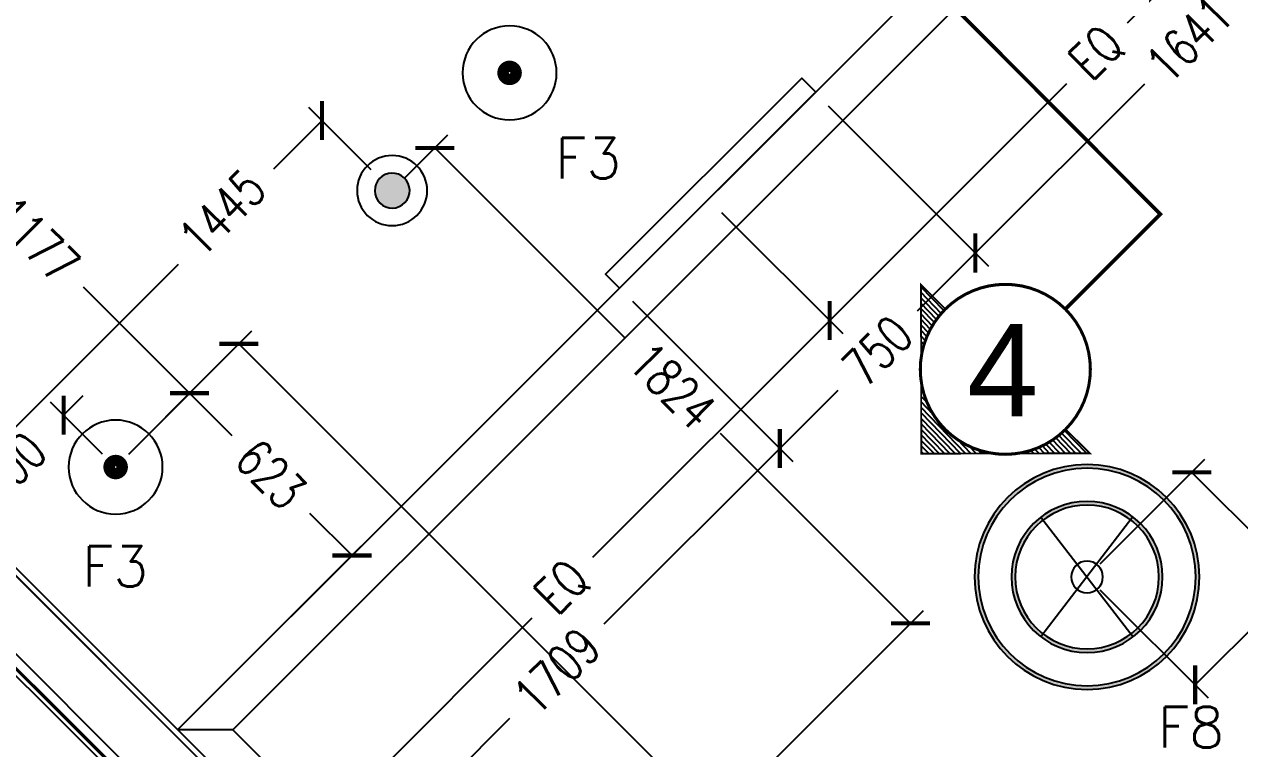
# Model space of a CAD drawing. Header units: millimetres. Extents: x 186805 to 449048, y 2167 to 51540.
# Drawn here: x 310765 to 314061, y 13025 to 14990 of the extents above; entities that cross this region are included whole.
import ezdxf
from ezdxf.enums import TextEntityAlignment as Align

# ---------------------------------------------------------------- set-up
doc = ezdxf.new("R2010")
doc.units = ezdxf.units.MM
doc.linetypes.add('BC$0$DASHDOT2', pattern=[0.5, 0.25, -0.125, 0, -0.125])
doc.layers.get('0').update_dxf_attribs({"linetype": 'CONTINUOUS'})
doc.layers.get('Defpoints').update_dxf_attribs({"linetype": 'CONTINUOUS'})
doc.layers.add('0-60x60-C', color=3, linetype='CONTINUOUS', lineweight=13)
doc.layers.add('wall', color=4, linetype='CONTINUOUS', lineweight=25)
for name, color, linetype in [('0-cornice-C', 3, 'CONTINUOUS'), ('a-wall', 140, 'CONTINUOUS'), ('BC-dim', 1, 'CONTINUOUS'), ('BC-TILES', 2, 'CONTINUOUS'), ('dimension', 7, 'CONTINUOUS'), ('E-ARMATUR', 2, 'CONTINUOUS'), ('MEP', 16, 'CONTINUOUS'), ('SHADOW LINE', 151, 'CONTINUOUS'), ('SITE SURVEY ROOM$0$SITE SURVEY ROOM$0$DECORATIVE DETAILS-1$0$WALL FIXTURE DETAILS$0$ECO-WORLD DETAILS$0$FINAL ECO-1#$0$REV ECO$0$FINAL DRGS1$0$REFER', 7, 'CONTINUOUS'), ('TEXT', 3, 'CONTINUOUS'), ('XR-3117-TF-$0$e-lite-iden', 61, 'CONTINUOUS'), ('XR-3117-TF-$0$e-lite-numb', 61, 'CONTINUOUS')]:
    doc.layers.add(name, color=color, linetype=linetype)
doc.styles.add('BW.B$0$SAS', font='sanss___.ttf')
doc.styles.add('ROMANS_075', font='romans.shx', dxfattribs={"width": 0.75})
doc.styles.add('XR-3117-TF-$0$E100', font='simplex.shx', dxfattribs={"height": 220})
doc.styles.add('XR-3117-TF-$0$e80', font='simplex.shx', dxfattribs={"height": 0.22})
doc.dimstyles.new('ARCH_1-50B$0', dxfattribs={"dimscale": 1000, "dimtxt": 0.11, "dimasz": 0.075, "dimexe": 0.05, "dimexo": 0.05, "dimgap": 0.055, "dimtad": 0, "dimdec": 0, "dimrnd": 1, "dimzin": 12, "dimdsep": 46, "dimtxsty": 'ROMANS_075', "dimblk1": 'ARCHTICK', "dimblk2": 'ARCHTICK', "dimsah": 1, "dimcen": 0.07, "dimclrd": 9, "dimclre": 9, "dimadec": 0, "dimazin": 0, "dimtfac": 1, "dimtdec": 0, "dimtofl": 0, "dimtmove": 0, "dimatfit": 3, "dimldrblk": 'ARCHTICK', "dimfxl": 0.05, "dimtolj": 1, "dimtzin": 12, "dimarcsym": 0})

# ---------------------------------------------------------------- blocks, each defined once
blk = doc.blocks.new('A$C7C4A1575')
at = {"layer": 'a-wall', "color": 8}
for p, q in [((82121.1, 39915.8), (79205.3, 37000)), ((79143.1, 37150), (81484.7, 39491.5))]:
    blk.add_line(p, q, dxfattribs=at)
blk = doc.blocks.new('A$C32DD6ECA')
at = {"layer": '0-60x60-C', "color": 16, "xscale": 0.04183124983683228, "yscale": 0.04183124983683228, "zscale": 0.04183124983683228, "rotation": 180}
blk.add_blockref('A$C7C4A1575', (4397.08, 2202.64), dxfattribs=at)
blk = doc.blocks.new('XR-3117-TF-$0$spot')
at = {"layer": 'MEP', "const_width": 31.1}
blk.add_lwpolyline([(-17.7, 0, 1), (17.7, 0, 1)], format="xyb", close=True, dxfattribs=at)
at = {"layer": 'MEP'}
blk.add_circle((0, 0), 127.5, dxfattribs=at)
at = {"layer": 'XR-3117-TF-$0$e-lite-iden', "style": 'XR-3117-TF-$0$E100'}
blk.add_attdef('TYPE', text='', height=220, dxfattribs=at).set_placement((541.4, -266.2), align=Align.MIDDLE)
at = {"layer": 'XR-3117-TF-$0$e-lite-numb', "style": 'XR-3117-TF-$0$e80'}
blk.add_attdef('NO', text='', height=200, dxfattribs=at).set_placement((281.3, 269.3), align=Align.MIDDLE)
blk = doc.blocks.new('_ArchTick')
at = {"color": 0, "linetype": 'ByBlock', "const_width": 0.15}
blk.add_lwpolyline([(-0.5, -0.5), (0.5, 0.5)], dxfattribs=at)
blk = doc.blocks.new('*D143')
at = {"layer": 'Defpoints', "color": 0, "transparency": 16777216}
for p in [(-565283.1, -209107.1), (-564642.2, -209347), (-564842.7, -209547.5)]:
    blk.add_point(p, dxfattribs=at)
at = {"layer": 'dimension', "color": 9, "lineweight": -2, "transparency": 16777216}
for p, q in [((-565247.7, -209071.7), (-565047.3, -208871.3)), ((-565082.6, -208906.6), (-564968.2, -209021)), ((-564642.2, -209347), (-564756.6, -209232.6)), ((-564807.3, -209512.1), (-564606.9, -209311.7))]:
    blk.add_line(p, q, dxfattribs=at)
at = {"layer": 'dimension', "color": 9, "lineweight": -2, "transparency": 16777216, "xscale": 75, "yscale": 75, "zscale": 75}
for p, rotation in [((-565082.6, -208906.6), 134.9999999999829), ((-564642.2, -209347), 314.9999999999829)]:
    blk.add_blockref('_ArchTick', p, dxfattribs=dict(at, rotation=rotation))
at = {"layer": 'dimension', "color": 0, "transparency": 16777216, "insert": (-564862.4, -209126.8), "char_height": 100, "attachment_point": 5, "rotation": 315, "style": 'ROMANS_075'}
blk.add_mtext('\\A1;623', dxfattribs=at)
blk = doc.blocks.new('*D144')
at = {"layer": 'Defpoints', "color": 0, "transparency": 16777216}
for p in [(-565915, -208074.2), (-566115.5, -208274.7), (-565283.1, -209107.1)]:
    blk.add_point(p, dxfattribs=at)
at = {"layer": 'dimension', "color": 9, "lineweight": -2, "transparency": 16777216}
for p, q in [((-566080.1, -208239.3), (-565879.7, -208038.9)), ((-565915, -208074.2), (-565627.4, -208361.9)), ((-565082.6, -208906.6), (-565370.3, -208619)), ((-565247.7, -209071.7), (-565047.3, -208871.3))]:
    blk.add_line(p, q, dxfattribs=at)
at = {"layer": 'dimension', "color": 9, "lineweight": -2, "transparency": 16777216, "xscale": 75, "yscale": 75, "zscale": 75}
for p, rotation in [((-565915, -208074.2), 135.000000000001), ((-565082.6, -208906.6), 315.000000000001)]:
    blk.add_blockref('_ArchTick', p, dxfattribs=dict(at, rotation=rotation))
at = {"layer": 'dimension', "color": 0, "transparency": 16777216, "insert": (-565498.8, -208490.4), "char_height": 100, "attachment_point": 5, "rotation": 315, "style": 'ROMANS_075'}
blk.add_mtext('\\A1;1177', dxfattribs=at)
blk = doc.blocks.new('*D166')
at = {"layer": 'Defpoints', "color": 0, "transparency": 16777216}
for p in [(-565283.1, -209107.1), (-562316.3, -211405.2), (-562650.6, -211739.5)]:
    blk.add_point(p, dxfattribs=at)
at = {"layer": 'dimension', "color": 9, "lineweight": -2, "transparency": 16777216}
for p, q in [((-565247.7, -209071.7), (-564913.4, -208737.4)), ((-564948.8, -208772.8), (-563764.9, -209956.7)), ((-562316.3, -211405.2), (-563500.2, -210221.3)), ((-562615.3, -211704.1), (-562281, -211369.8))]:
    blk.add_line(p, q, dxfattribs=at)
at = {"layer": 'dimension', "color": 9, "lineweight": -2, "transparency": 16777216, "xscale": 75, "yscale": 75, "zscale": 75}
for p, rotation in [((-564948.8, -208772.8), 134.9999999999972), ((-562316.3, -211405.2), 314.9999999999972)]:
    blk.add_blockref('_ArchTick', p, dxfattribs=dict(at, rotation=rotation))
at = {"layer": 'dimension', "color": 0, "transparency": 16777216, "insert": (-563632.5, -210089), "char_height": 100, "attachment_point": 5, "rotation": 315, "style": 'ROMANS_075'}
blk.add_mtext('\\A1;3723', dxfattribs=at)
blk = doc.blocks.new('*D187')
at = {"layer": 'Defpoints', "color": 0, "transparency": 16777216}
for p in [(-563675.9, -208380.7), (-563347, -208709.7), (-565125.5, -209830.3)]:
    blk.add_point(p, dxfattribs=at)
at = {"layer": 'dimension', "color": 9, "lineweight": -2, "transparency": 16777216}
for p, q in [((-563640.6, -208416.1), (-563311.7, -208745)), ((-563347, -208709.7), (-563990, -209352.6)), ((-564796.6, -210159.2), (-564153.6, -209516.3)), ((-565090.2, -209865.7), (-564761.2, -210194.6))]:
    blk.add_line(p, q, dxfattribs=at)
at = {"layer": 'dimension', "color": 9, "lineweight": -2, "transparency": 16777216, "xscale": 75, "yscale": 75, "zscale": 75}
for p, rotation in [((-563347, -208709.7), 44.99999999999827), ((-564796.6, -210159.2), 224.9999999999983)]:
    blk.add_blockref('_ArchTick', p, dxfattribs=dict(at, rotation=rotation))
at = {"layer": 'dimension', "color": 0, "transparency": 16777216, "insert": (-564071.8, -209434.4), "char_height": 100, "attachment_point": 5, "rotation": 45, "style": 'ROMANS_075'}
blk.add_mtext('\\A1;EQ', dxfattribs=at)
blk = doc.blocks.new('*D188')
at = {"layer": 'Defpoints', "color": 0, "transparency": 16777216}
for p in [(-562226.4, -206931.2), (-561897.4, -207260.1), (-563675.9, -208380.7)]:
    blk.add_point(p, dxfattribs=at)
at = {"layer": 'dimension', "color": 9, "lineweight": -2, "transparency": 16777216}
for p, q in [((-562191, -206966.5), (-561862.1, -207295.5)), ((-561897.4, -207260.1), (-562540.4, -207903.1)), ((-563347, -208709.7), (-562704.1, -208066.7)), ((-563640.6, -208416.1), (-563311.7, -208745))]:
    blk.add_line(p, q, dxfattribs=at)
at = {"layer": 'dimension', "color": 9, "lineweight": -2, "transparency": 16777216, "xscale": 75, "yscale": 75, "zscale": 75}
for p, rotation in [((-561897.4, -207260.1), 44.99999999998274), ((-563347, -208709.7), 224.9999999999827)]:
    blk.add_blockref('_ArchTick', p, dxfattribs=dict(at, rotation=rotation))
at = {"layer": 'dimension', "color": 0, "transparency": 16777216, "insert": (-562622.2, -207984.9), "char_height": 100, "attachment_point": 5, "rotation": 45, "style": 'ROMANS_075'}
blk.add_mtext('\\A1;EQ', dxfattribs=at)
blk = doc.blocks.new('*D198')
at = {"layer": 'Defpoints', "color": 0, "transparency": 16777216}
for p in [(-565283.1, -209107.1), (-565707, -209248.8), (-565565.9, -209389.9)]:
    blk.add_point(p, dxfattribs=at)
at = {"layer": 'dimension', "color": 9, "lineweight": -2, "transparency": 16777216}
for p, q in [((-565424.2, -208966), (-565371.1, -208912.9)), ((-565318.4, -209071.7), (-565459.5, -208930.6)), ((-565601.3, -209354.6), (-565742.4, -209213.4)), ((-565707, -209248.8), (-565760, -209301.8))]:
    blk.add_line(p, q, dxfattribs=at)
at = {"layer": 'dimension', "color": 9, "lineweight": -2, "transparency": 16777216, "xscale": 75, "yscale": 75, "zscale": 75}
for p, rotation in [((-565424.2, -208966), 225.0000000000148), ((-565707, -209248.8), 45.00000000001473)]:
    blk.add_blockref('_ArchTick', p, dxfattribs=dict(at, rotation=rotation))
at = {"layer": 'dimension', "color": 0, "transparency": 16777216, "insert": (-565565.6, -209107.4), "char_height": 100, "attachment_point": 5, "rotation": 45, "style": 'ROMANS_075'}
blk.add_mtext('\\A1;400', dxfattribs=at)
blk = doc.blocks.new('*D125')
at = {"layer": 'Defpoints', "color": 0, "transparency": 16777216}
for p in [(-563917, -208621.9), (-563482.3, -209056.6), (-565125.5, -209830.3)]:
    blk.add_point(p, dxfattribs=at)
at = {"layer": 'dimension', "color": 9, "lineweight": -2, "transparency": 16777216}
for p, q in [((-563881.7, -208657.2), (-563446.9, -209092)), ((-563482.3, -209056.6), (-563959.3, -209533.5)), ((-564690.8, -210265.1), (-564213.8, -209788.1)), ((-565090.2, -209865.7), (-564655.4, -210300.4))]:
    blk.add_line(p, q, dxfattribs=at)
at = {"layer": 'dimension', "color": 9, "lineweight": -2, "transparency": 16777216, "xscale": 75, "yscale": 75, "zscale": 75}
for p, rotation in [((-563482.3, -209056.6), 45), ((-564690.8, -210265.1), 225)]:
    blk.add_blockref('_ArchTick', p, dxfattribs=dict(at, rotation=rotation))
at = {"layer": 'dimension', "color": 0, "transparency": 16777216, "insert": (-564086.5, -209660.8), "char_height": 100, "attachment_point": 5, "rotation": 45, "style": 'ROMANS_075'}
blk.add_mtext('\\A1;1709', dxfattribs=at)
blk = doc.blocks.new('*D126')
at = {"layer": 'Defpoints', "color": 0, "transparency": 16777216}
for p in [(-563386.7, -208091.5), (-562952, -208526.3), (-563917, -208621.9)]:
    blk.add_point(p, dxfattribs=at)
at = {"layer": 'dimension', "color": 9, "lineweight": -2, "transparency": 16777216}
for p, q in [((-563351.4, -208126.9), (-562916.6, -208561.6)), ((-562952, -208526.3), (-563110.1, -208684.4)), ((-563881.7, -208657.2), (-563446.9, -209092)), ((-563482.3, -209056.6), (-563324.2, -208898.5))]:
    blk.add_line(p, q, dxfattribs=at)
at = {"layer": 'dimension', "color": 9, "lineweight": -2, "transparency": 16777216, "xscale": 75, "yscale": 75, "zscale": 75}
for p, rotation in [((-562952, -208526.3), 45), ((-563482.3, -209056.6), 225)]:
    blk.add_blockref('_ArchTick', p, dxfattribs=dict(at, rotation=rotation))
at = {"layer": 'dimension', "color": 0, "transparency": 16777216, "insert": (-563217.1, -208791.4), "char_height": 100, "attachment_point": 5, "rotation": 45, "style": 'ROMANS_075'}
blk.add_mtext('\\A1;750', dxfattribs=at)
blk = doc.blocks.new('*D127')
at = {"layer": 'Defpoints', "color": 0, "transparency": 16777216}
for p in [(-562077.4, -207080.1), (-561791.6, -207365.9), (-563386.7, -208091.5)]:
    blk.add_point(p, dxfattribs=at)
at = {"layer": 'dimension', "color": 9, "lineweight": -2, "transparency": 16777216}
for p, q in [((-562042.1, -207115.5), (-561756.3, -207401.3)), ((-561791.6, -207365.9), (-562250.8, -207825.1)), ((-562952, -208526.3), (-562492.8, -208067.1)), ((-563351.4, -208126.9), (-562916.6, -208561.6))]:
    blk.add_line(p, q, dxfattribs=at)
at = {"layer": 'dimension', "color": 9, "lineweight": -2, "transparency": 16777216, "xscale": 75, "yscale": 75, "zscale": 75}
for p, rotation in [((-561791.6, -207365.9), 45), ((-562952, -208526.3), 225)]:
    blk.add_blockref('_ArchTick', p, dxfattribs=dict(at, rotation=rotation))
at = {"layer": 'dimension', "color": 0, "transparency": 16777216, "insert": (-562371.8, -207946.1), "char_height": 100, "attachment_point": 5, "rotation": 45, "style": 'ROMANS_075'}
blk.add_mtext('\\A1;1641', dxfattribs=at)
blk = doc.blocks.new('F66')
at = {"layer": 'E-ARMATUR'}
h = blk.add_hatch(color=16, dxfattribs=at)
h.paths.add_polyline_path([(-295, 0, -0.414214), (0, 295), (0, 305, 0.414214), (-305, 0, 0.414214), (0, -305), (0, -295, -0.414214)])
h.paths.add_polyline_path([(-195, 0, -0.414214), (0, 195), (0, 205, 0.414214), (-205, 0, 0.414214), (0, -205), (0, -195, -0.414214)], flags=17)
h = blk.add_hatch(color=16, dxfattribs=at)
h.paths.add_polyline_path([(195, 0), (205, 0, 0.414214), (0, 205), (0, 195, -0.414214)], flags=17)
h.paths.add_polyline_path([(295, 0), (305, 0, 0.414214), (0, 305), (0, 295, -0.414214)])
h = blk.add_hatch(color=16, dxfattribs=at)
h.paths.add_polyline_path([(205, 0), (195, 0, -0.414214), (0, -195), (0, -205, 0.414214)])
h.paths.add_polyline_path([(305, 0), (295, 0, -0.414214), (0, -295), (0, -305, 0.414214)])
at = {"layer": 'E-ARMATUR', "color": 16}
for p, q in [((124, -163.2), (-125, 162.4)), ((-125, -162.4), (125, 162.4))]:
    blk.add_line(p, q, dxfattribs=at)
for radius in [305, 295, 205, 195, 43.2]:
    blk.add_circle((0, 0), radius, dxfattribs=at)
blk = doc.blocks.new('*D210')
at = {"layer": 'Defpoints', "color": 0, "transparency": 16777216}
for p in [(-562649.2, -209405.3), (-561198.9, -210287.8), (-561482.8, -210571.7)]:
    blk.add_point(p, dxfattribs=at)
at = {"layer": 'dimension', "color": 9, "lineweight": -2, "transparency": 16777216}
for p, q in [((-562613.8, -209369.9), (-562329.9, -209086)), ((-562365.3, -209121.4), (-561919.6, -209567.1)), ((-561198.9, -210287.8), (-561644.6, -209842.1)), ((-561447.4, -210536.3), (-561163.5, -210252.4))]:
    blk.add_line(p, q, dxfattribs=at)
at = {"layer": 'dimension', "color": 9, "lineweight": -2, "transparency": 16777216, "xscale": 75, "yscale": 75, "zscale": 75}
for p, rotation in [((-562365.3, -209121.4), 134.9999999997105), ((-561198.9, -210287.8), 314.9999999997105)]:
    blk.add_blockref('_ArchTick', p, dxfattribs=dict(at, rotation=rotation))
at = {"layer": 'dimension', "color": 0, "transparency": 16777216, "insert": (-561782.1, -209704.6), "char_height": 110, "attachment_point": 5, "rotation": 315, "style": 'ROMANS_075'}
blk.add_mtext('\\A1;1650', dxfattribs=at)
blk = doc.blocks.new('*D211')
at = {"layer": 'Defpoints', "color": 0, "transparency": 16777216}
for p in [(-561211.8, -207966.9), (-560918.4, -208260.3), (-562649.6, -209404.7)]:
    blk.add_point(p, dxfattribs=at)
at = {"layer": 'dimension', "color": 9, "lineweight": -2, "transparency": 16777216}
for p, q in [((-561176.5, -208002.3), (-560883.1, -208295.7)), ((-560918.4, -208260.3), (-561495.7, -208837.5)), ((-562356.2, -209698.1), (-561779, -209120.9)), ((-562614.2, -209440.1), (-562320.9, -209733.4))]:
    blk.add_line(p, q, dxfattribs=at)
at = {"layer": 'dimension', "color": 9, "lineweight": -2, "transparency": 16777216, "xscale": 75, "yscale": 75, "zscale": 75}
for p, rotation in [((-560918.4, -208260.3), 44.99999999999189), ((-562356.2, -209698.1), 224.9999999999919)]:
    blk.add_blockref('_ArchTick', p, dxfattribs=dict(at, rotation=rotation))
at = {"layer": 'dimension', "color": 0, "transparency": 16777216, "insert": (-561637.3, -208979.2), "char_height": 110, "attachment_point": 5, "rotation": 45, "style": 'ROMANS_075'}
blk.add_mtext('\\A1;2033', dxfattribs=at)
blk = doc.blocks.new('*D217')
at = {"layer": 'Defpoints', "color": 0, "transparency": 16777216}
for p in [(-564417.8, -208241.4), (-564533.4, -208357), (-564078.7, -210481.7)]:
    blk.add_point(p, dxfattribs=at)
at = {"layer": 'dimension', "color": 9, "lineweight": -2, "transparency": 16777216}
for p, q in [((-564498, -208321.7), (-564382.4, -208206.1)), ((-564417.8, -208241.4), (-563902.7, -208756.5)), ((-563128.1, -209531.1), (-563643.1, -209016.1)), ((-564043.3, -210446.3), (-563092.7, -209495.7))]:
    blk.add_line(p, q, dxfattribs=at)
at = {"layer": 'dimension', "color": 9, "lineweight": -2, "transparency": 16777216, "xscale": 75, "yscale": 75, "zscale": 75}
for p, rotation in [((-564417.8, -208241.4), 135), ((-563128.1, -209531.1), 315)]:
    blk.add_blockref('_ArchTick', p, dxfattribs=dict(at, rotation=rotation))
at = {"layer": 'dimension', "color": 0, "transparency": 16777216, "insert": (-563772.9, -208886.3), "char_height": 100, "attachment_point": 5, "rotation": 315, "style": 'ROMANS_075'}
blk.add_mtext('\\A1;1824', dxfattribs=at)
blk = doc.blocks.new('*D218')
at = {"layer": 'Defpoints', "color": 0, "transparency": 16777216}
for p in [(-564723.4, -208167), (-564554.6, -208335.8), (-565576.6, -209358)]:
    blk.add_point(p, dxfattribs=at)
at = {"layer": 'dimension', "color": 9, "lineweight": -2, "transparency": 16777216}
for p, q in [((-564589.9, -208300.5), (-564758.8, -208131.7)), ((-564723.4, -208167), (-564855.5, -208299.1)), ((-565745.5, -209189.1), (-565112.6, -208556.2)), ((-565612, -209322.6), (-565780.8, -209153.8))]:
    blk.add_line(p, q, dxfattribs=at)
at = {"layer": 'dimension', "color": 9, "lineweight": -2, "transparency": 16777216, "xscale": 75, "yscale": 75, "zscale": 75}
for p, rotation in [((-564723.4, -208167), 45.00195083338961), ((-565745.5, -209189.1), 225.0019508333896)]:
    blk.add_blockref('_ArchTick', p, dxfattribs=dict(at, rotation=rotation))
at = {"layer": 'dimension', "color": 0, "transparency": 16777216, "insert": (-564994.2, -208417.5), "char_height": 100, "attachment_point": 5, "rotation": 45.002, "style": 'ROMANS_075'}
blk.add_mtext('\\A1;1445', dxfattribs=at)
blk = doc.blocks.new('F33')
at = {"layer": 'E-ARMATUR', "color": 16, "const_width": 31.1}
blk.add_lwpolyline([(-17.7, 0, 1), (17.7, 0, 1)], format="xyb", close=True, dxfattribs=at)
at = {"layer": 'E-ARMATUR', "color": 16}
blk.add_circle((0, 0), 127.5, dxfattribs=at)
blk = doc.blocks.new('A$C35C014DB')
at = {"layer": 'MEP'}
h = blk.add_hatch(color=256, dxfattribs=at)
edge = h.paths.add_edge_path()
edge.add_ellipse((17187.4, 11655), major_axis=(-38.8, -27.2), ratio=1, start_angle=0, end_angle=360, ccw=False)
at = {"layer": 'SITE SURVEY ROOM$0$SITE SURVEY ROOM$0$DECORATIVE DETAILS-1$0$WALL FIXTURE DETAILS$0$ECO-WORLD DETAILS$0$FINAL ECO-1#$0$REV ECO$0$FINAL DRGS1$0$REFER'}
h = blk.add_hatch(dxfattribs=at)
h.set_pattern_fill('ANSI31', color=8, scale=82.345676, angle=181.1291, style=0)
h.set_pattern_definition([(313.87088, (22417.157, 8786.662), (-7.42041, -7.13356), [])])
h.paths.add_polyline_path([(18817.7, 10941.7, -0.333605), (18621.5, 11137.1), (18622, 10941.3)])
h.paths.add_polyline_path([(18686.4, 11332.8), (18621, 11397.9), (18621.4, 11202.1, -0.162403)])
h.paths.add_polyline_path([(19078.5, 10942.3), (19013.1, 11007.4, -0.162403), (18882.7, 10941.9)])
h.paths.add_polyline_path([(18500.6, 11360), (18605.1, 11465), (18657.2, 11413.1), (18552.7, 11308.2)], flags=9)
at = {"color": 9}
blk.add_lwpolyline([(18256.7, 7480.6), (21664.9, 10888.8), (19320.8, 13232.9), (15480.1, 13232.9), (15480.1, 12732.9), (14110.5, 12732.9), (12284.6, 10907), (13111.9, 10079.7), (14695.2, 11662.9), (15134.9, 11662.9), (18065.7, 8732.2), (17535.4, 8201.8)], close=True, dxfattribs=at)
at = {"layer": '0-cornice-C', "color": 1}
for p in [(19483.5, 13070.3), (16755.5, 10192.3)]:
    blk.add_line(p, (16605.6, 10192.3), dxfattribs=at)
blk.add_lwpolyline([(19483.5, 12920.4), (16755.5, 10192.3), (18787, 8160.8), (21515, 10888.8)], close=True, dxfattribs=at)
at = {"layer": 'BC-dim', "color": 2, "linetype": 'BC$0$DASHDOT2', "ltscale": 650, "const_width": 10}
blk.add_lwpolyline([(19012.4, 11333.5), (19270, 11591.1), (18343.1, 12521.7)], dxfattribs=at)
at = {"layer": 'BC-TILES', "color": 71}
blk.add_lwpolyline([(16842.4, 6081.9), (18149.2, 7388.7), (16876.4, 8661.4), (17371.4, 9156.4), (15055.8, 11471.9), (14774.3, 11471.9), (13997.2, 10694.9), (14669, 10023.2), (14561.5, 9915.7), (13889.7, 10587.4), (13254.8, 9952.4), (14562, 8645.2), (14703.4, 8786.6), (15199.8, 8290.2), (14917, 8007.4)], close=True, dxfattribs=at)
at = {"layer": 'BC-TILES'}
blk.add_lwpolyline([(16842.4, 6087.6), (18143.5, 7388.7), (16870.7, 8661.4), (17365.7, 9156.4), (15054.2, 11467.9), (14775.9, 11467.9), (14002.9, 10694.9), (14674.7, 10023.2), (14561.5, 9910), (13889.7, 10581.8), (13260.4, 9952.4), (14562, 8650.8), (14703.4, 8792.3), (15205.5, 8290.2), (14922.6, 8007.4)], close=True, dxfattribs=at)
at = {"layer": 'MEP'}
for p, q in [((17767.3, 11354.1), (18371.7, 11958.5)), ((17802.4, 11389.2), (18333.3, 11920))]:
    blk.add_line(p, q, dxfattribs=at)
blk.add_lwpolyline([(17803.4, 11390.2), (17765.5, 11428.1), (18297.7, 11960.2), (18335.6, 11922.3)], close=True, dxfattribs=at)
for points in [[(18282.6, 11727.2, 0, 0, 0), (18457, 11552.8, 75, 0, 0), (18563.1, 11446.8, 0, 0, 0)], [(18017.1, 11461.8, 0, 0, 0), (18191.5, 11287.3, 75, 0, 0), (18297.6, 11181.3, 0, 0, 0)]]:
    blk.add_lwpolyline(points, format="xyseb", dxfattribs=at)
at = {"layer": 'MEP', "extrusion": (0, 0, -1)}
for centre, major_axis, start_param, end_param in [((17187.1, 11655), (-54.5, 77.9), 3.752458, 10.035643), ((17187.4, 11655), (-38.8, -27.2), 5.323254218590446, 11.60643952577003)]:
    blk.add_ellipse(centre, major_axis=major_axis, ratio=1, start_param=start_param, end_param=end_param, dxfattribs=at)
at = {"layer": 'SHADOW LINE'}
blk.add_lwpolyline([(16842.4, 6104.5), (18126.5, 7388.7), (16853.8, 8661.4), (17348.7, 9156.4), (15049.2, 11455.9), (14780.9, 11455.9), (14019.9, 10694.9), (14691.6, 10023.2), (14561.5, 9893), (13889.7, 10564.8), (13277.4, 9952.4), (14562, 8667.8), (14703.4, 8809.2), (15222.5, 8290.2), (14939.6, 8007.4)], close=True, dxfattribs=at)
at = {"layer": 'SITE SURVEY ROOM$0$SITE SURVEY ROOM$0$DECORATIVE DETAILS-1$0$WALL FIXTURE DETAILS$0$ECO-WORLD DETAILS$0$FINAL ECO-1#$0$REV ECO$0$FINAL DRGS1$0$REFER', "color": 8, "const_width": 8.23}
blk.add_lwpolyline([(18686.4, 11332.8, -1), (19013.1, 11007.4, -1), (18686.4, 11332.8)], format="xyb", dxfattribs=at)
at = {"layer": 'SITE SURVEY ROOM$0$SITE SURVEY ROOM$0$DECORATIVE DETAILS-1$0$WALL FIXTURE DETAILS$0$ECO-WORLD DETAILS$0$FINAL ECO-1#$0$REV ECO$0$FINAL DRGS1$0$REFER', "color": 1, "const_width": 4.94}
blk.add_lwpolyline([(19013.3, 11007.5), (19078.5, 10942.3), (18622, 10941.3), (18621, 11399.8), (18687.2, 11333.6)], dxfattribs=at)
at = {"layer": 'wall'}
for p, q in [((18044.5, 8732.2), (15128.7, 11647.9)), ((15066.6, 11497.9), (17408.1, 9156.4))]:
    blk.add_line(p, q, dxfattribs=at)
at = {"layer": 'E-ARMATUR', "xscale": -1, "rotation": 180}
for name, p in [('F33', (17505.6, 11974.3)), ('F66', (19071.3, 10606.8))]:
    blk.add_blockref(name, p, dxfattribs=at)
at = {"layer": 'MEP', "xscale": -1, "rotation": 180}
blk.add_blockref('XR-3117-TF-$0$spot', (16437.4, 10905), dxfattribs=at)
at = {"layer": 'SITE SURVEY ROOM$0$SITE SURVEY ROOM$0$DECORATIVE DETAILS-1$0$WALL FIXTURE DETAILS$0$ECO-WORLD DETAILS$0$FINAL ECO-1#$0$REV ECO$0$FINAL DRGS1$0$REFER', "color": 3, "style": 'BW.B$0$SAS'}
blk.add_text('4', height=250, dxfattribs=at).set_placement((18745.6, 11293), align=Align.TOP_LEFT)
at = {"layer": 'TEXT', "color": 2, "linetype": 'Continuous', "style": 'ROMANS_075'}
for s, p in [('F3', (17629, 11687.7)), ('F3', (16346.5, 10580.7)), ('F8', (19263.4, 10144.1))]:
    blk.add_text(s, height=110, dxfattribs=at).set_placement(p)
at = {"layer": 'dimension'}
for p1, p2, picture, middle in [((18044.5, 11631.3), (19494.1, 13080.9), '*D188', (19098.2, 12027.2)), ((16594.9, 10181.7), (18044.5, 11631.3), '*D187', (17648.7, 10577.6))]:
    dim = blk.add_aligned_dim(p1=p1, p2=p2, distance=-465.2, text='EQ', dimstyle='ARCH_1-50B$0', override={"dimtxt": 0.1, "dimtmove": 2}, dxfattribs=at)
    dim.commit()
    dim.dimension.update_dxf_attribs({"geometry": picture, "text_midpoint": middle, "insert": (581720.5, 220012)})
for base, p1, p2, angle, picture, middle in [((19928.8, 12646.1), (18333.7, 11920.5), (19643, 12931.9), 225, '*D127', (19348.7, 12065.9)), ((18768.5, 11485.8), (17803.4, 11390.2), (18333.7, 11920.5), 225, '*D126', (18503.3, 11220.6)), ((17302.7, 11770.6), (17641.8, 9530.4), (17187.1, 11655), 135, '*D217', (17947.5, 11125.8)), ((18238.2, 10955.4), (16594.9, 10181.7), (17803.4, 11390.2), 225, '*D125', (17633.9, 10351.2))]:
    dim = blk.add_linear_dim(base=base, p1=p1, p2=p2, angle=angle, dimstyle='ARCH_1-50B$0', override={"dimtxt": 0.1, "dimtmove": 2}, dxfattribs=at)
    dim.commit()
    dim.dimension.update_dxf_attribs({"geometry": picture, "text_midpoint": middle, "insert": (581720.5, 220012)})
at = {"layer": 'dimension', "color": 2}
for p1, p2, distance, picture, middle in [((19070.9, 10607.3), (20508.6, 12045.1), -414.9, '*D211', (20083.1, 11032.8)), ((19071.3, 10606.8), (20237.7, 9440.4), 401.5, '*D210', (19938.4, 10307.5))]:
    dim = blk.add_aligned_dim(p1=p1, p2=p2, distance=distance, dimstyle='ARCH_1-50B$0', dxfattribs=at)
    dim.commit()
    dim.dimension.update_dxf_attribs({"geometry": picture, "text_midpoint": middle, "insert": (581720.5, 220012)})
at = {"layer": 'dimension'}
for p2, distance, picture, middle in [((15605, 11737.4), -283.5, '*D144', (16221.6, 11521.6)), ((19069.8, 8272.5), 472.8, '*D166', (18087.9, 9923)), ((16877.8, 10464.6), 283.5, '*D143', (16858, 10885.2)), ((16154.6, 10622.1), -199.6, '*D198', (16154.9, 10904.7))]:
    dim = blk.add_aligned_dim(p1=(16437.4, 10905), p2=p2, distance=distance, dimstyle='ARCH_1-50B$0', override={"dimtxt": 0.1, "dimtmove": 2}, dxfattribs=at)
    dim.commit()
    dim.dimension.update_dxf_attribs({"geometry": picture, "text_midpoint": middle, "insert": (581720.5, 220012)})
dim = blk.add_linear_dim(base=(16997.1, 11845), p1=(16143.8, 10654.1), p2=(17165.9, 11676.2), angle=45.002, dimstyle='ARCH_1-50B$0', override={"dimtxt": 0.1, "dimtmove": 2}, dxfattribs=at)
dim.commit()
dim.dimension.update_dxf_attribs({"geometry": '*D218', "text_midpoint": (16726.2, 11594.5), "dimtype": 129, "insert": (581720.5, 220012)})

msp = doc.modelspace()

# ---------------------------------------------------------------- block references
at = {"linetype": 'ByBlock'}
msp.add_blockref('A$C35C014DB', (294575.3, 2884.3), dxfattribs=at)
at = {"layer": '0-60x60-C', "color": 16, "xscale": -23.90557308239969, "yscale": 23.90557308239969, "zscale": 23.90557308239969}
msp.add_blockref('A$C32DD6ECA', (335613.6, -1123), dxfattribs=at)

doc.saveas('drawing.dxf')
